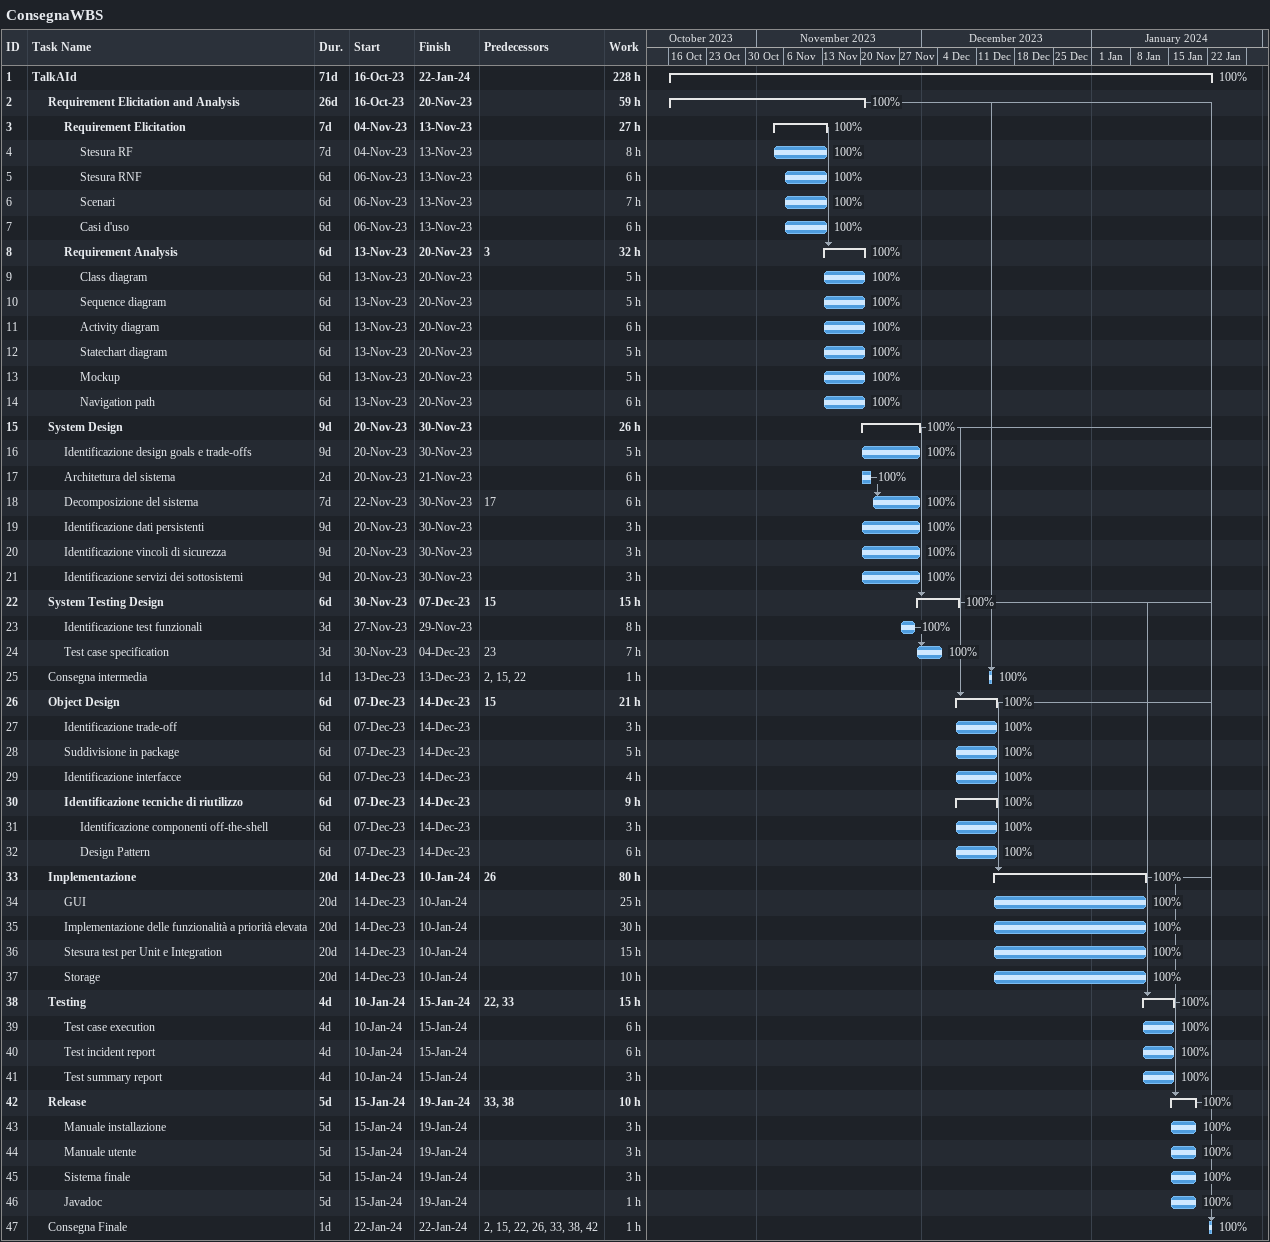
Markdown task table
ConsegnaWBS

| ID | Level | Task | Duration | Start | Finish | Predecessors | % complete | Work (h) |
|---|---|---|---|---|---|---|---|---|
| 1 | 1 | **TalkAId** | 71d | 2023-10-16 | 2024-01-22 |  | 100 | 228 |
| 2 | 2 | **Requirement Elicitation and Analysis** | 26d | 2023-10-16 | 2023-11-20 |  | 100 | 59 |
| 3 | 3 | **Requirement Elicitation** | 7d | 2023-11-04 | 2023-11-13 |  | 100 | 27 |
| 4 | 4 | Stesura RF | 7d | 2023-11-04 | 2023-11-13 |  | 100 | 8 |
| 5 | 4 | Stesura RNF | 6d | 2023-11-06 | 2023-11-13 |  | 100 | 6 |
| 6 | 4 | Scenari | 6d | 2023-11-06 | 2023-11-13 |  | 100 | 7 |
| 7 | 4 | Casi d'uso | 6d | 2023-11-06 | 2023-11-13 |  | 100 | 6 |
| 8 | 3 | **Requirement Analysis** | 6d | 2023-11-13 | 2023-11-20 | 3 | 100 | 32 |
| 9 | 4 | Class diagram | 6d | 2023-11-13 | 2023-11-20 |  | 100 | 5 |
| 10 | 4 | Sequence diagram | 6d | 2023-11-13 | 2023-11-20 |  | 100 | 5 |
| 11 | 4 | Activity diagram | 6d | 2023-11-13 | 2023-11-20 |  | 100 | 6 |
| 12 | 4 | Statechart diagram | 6d | 2023-11-13 | 2023-11-20 |  | 100 | 5 |
| 13 | 4 | Mockup | 6d | 2023-11-13 | 2023-11-20 |  | 100 | 5 |
| 14 | 4 | Navigation path | 6d | 2023-11-13 | 2023-11-20 |  | 100 | 6 |
| 15 | 2 | **System Design** | 9d | 2023-11-20 | 2023-11-30 |  | 100 | 26 |
| 16 | 3 | Identificazione design goals e trade-offs | 9d | 2023-11-20 | 2023-11-30 |  | 100 | 5 |
| 17 | 3 | Architettura del sistema | 2d | 2023-11-20 | 2023-11-21 |  | 100 | 6 |
| 18 | 3 | Decomposizione del sistema | 7d | 2023-11-22 | 2023-11-30 | 17 | 100 | 6 |
| 19 | 3 | Identificazione dati persistenti | 9d | 2023-11-20 | 2023-11-30 |  | 100 | 3 |
| 20 | 3 | Identificazione vincoli di sicurezza | 9d | 2023-11-20 | 2023-11-30 |  | 100 | 3 |
| 21 | 3 | Identificazione servizi dei sottosistemi | 9d | 2023-11-20 | 2023-11-30 |  | 100 | 3 |
| 22 | 2 | **System Testing Design** | 6d | 2023-11-30 | 2023-12-07 | 15 | 100 | 15 |
| 23 | 3 | Identificazione test funzionali | 3d | 2023-11-27 | 2023-11-29 |  | 100 | 8 |
| 24 | 3 | Test case specification | 3d | 2023-11-30 | 2023-12-04 | 23 | 100 | 7 |
| 25 | 2 | Consegna intermedia | 1d | 2023-12-13 | 2023-12-13 | 2, 15, 22 | 100 | 1 |
| 26 | 2 | **Object Design** | 6d | 2023-12-07 | 2023-12-14 | 15 | 100 | 21 |
| 27 | 3 | Identificazione trade-off | 6d | 2023-12-07 | 2023-12-14 |  | 100 | 3 |
| 28 | 3 | Suddivisione in package | 6d | 2023-12-07 | 2023-12-14 |  | 100 | 5 |
| 29 | 3 | Identificazione interfacce | 6d | 2023-12-07 | 2023-12-14 |  | 100 | 4 |
| 30 | 3 | **Identificazione tecniche di riutilizzo** | 6d | 2023-12-07 | 2023-12-14 |  | 100 | 9 |
| 31 | 4 | Identificazione componenti off-the-shell | 6d | 2023-12-07 | 2023-12-14 |  | 100 | 3 |
| 32 | 4 | Design Pattern | 6d | 2023-12-07 | 2023-12-14 |  | 100 | 6 |
| 33 | 2 | **Implementazione** | 20d | 2023-12-14 | 2024-01-10 | 26 | 100 | 80 |
| 34 | 3 | GUI | 20d | 2023-12-14 | 2024-01-10 |  | 100 | 25 |
| 35 | 3 | Implementazione delle funzionalità a priorità elevata | 20d | 2023-12-14 | 2024-01-10 |  | 100 | 30 |
| 36 | 3 | Stesura test per Unit e Integration | 20d | 2023-12-14 | 2024-01-10 |  | 100 | 15 |
| 37 | 3 | Storage | 20d | 2023-12-14 | 2024-01-10 |  | 100 | 10 |
| 38 | 2 | **Testing** | 4d | 2024-01-10 | 2024-01-15 | 22, 33 | 100 | 15 |
| 39 | 3 | Test case execution | 4d | 2024-01-10 | 2024-01-15 |  | 100 | 6 |
| 40 | 3 | Test incident report | 4d | 2024-01-10 | 2024-01-15 |  | 100 | 6 |
| 41 | 3 | Test summary report | 4d | 2024-01-10 | 2024-01-15 |  | 100 | 3 |
| 42 | 2 | **Release** | 5d | 2024-01-15 | 2024-01-19 | 33, 38 | 100 | 10 |
| 43 | 3 | Manuale installazione | 5d | 2024-01-15 | 2024-01-19 |  | 100 | 3 |
| 44 | 3 | Manuale utente | 5d | 2024-01-15 | 2024-01-19 |  | 100 | 3 |
| 45 | 3 | Sistema finale | 5d | 2024-01-15 | 2024-01-19 |  | 100 | 3 |
| 46 | 3 | Javadoc | 5d | 2024-01-15 | 2024-01-19 |  | 100 | 1 |
| 47 | 2 | Consegna Finale | 1d | 2024-01-22 | 2024-01-22 | 2, 15, 22, 26, 33, 38, 42 | 100 | 1 |
